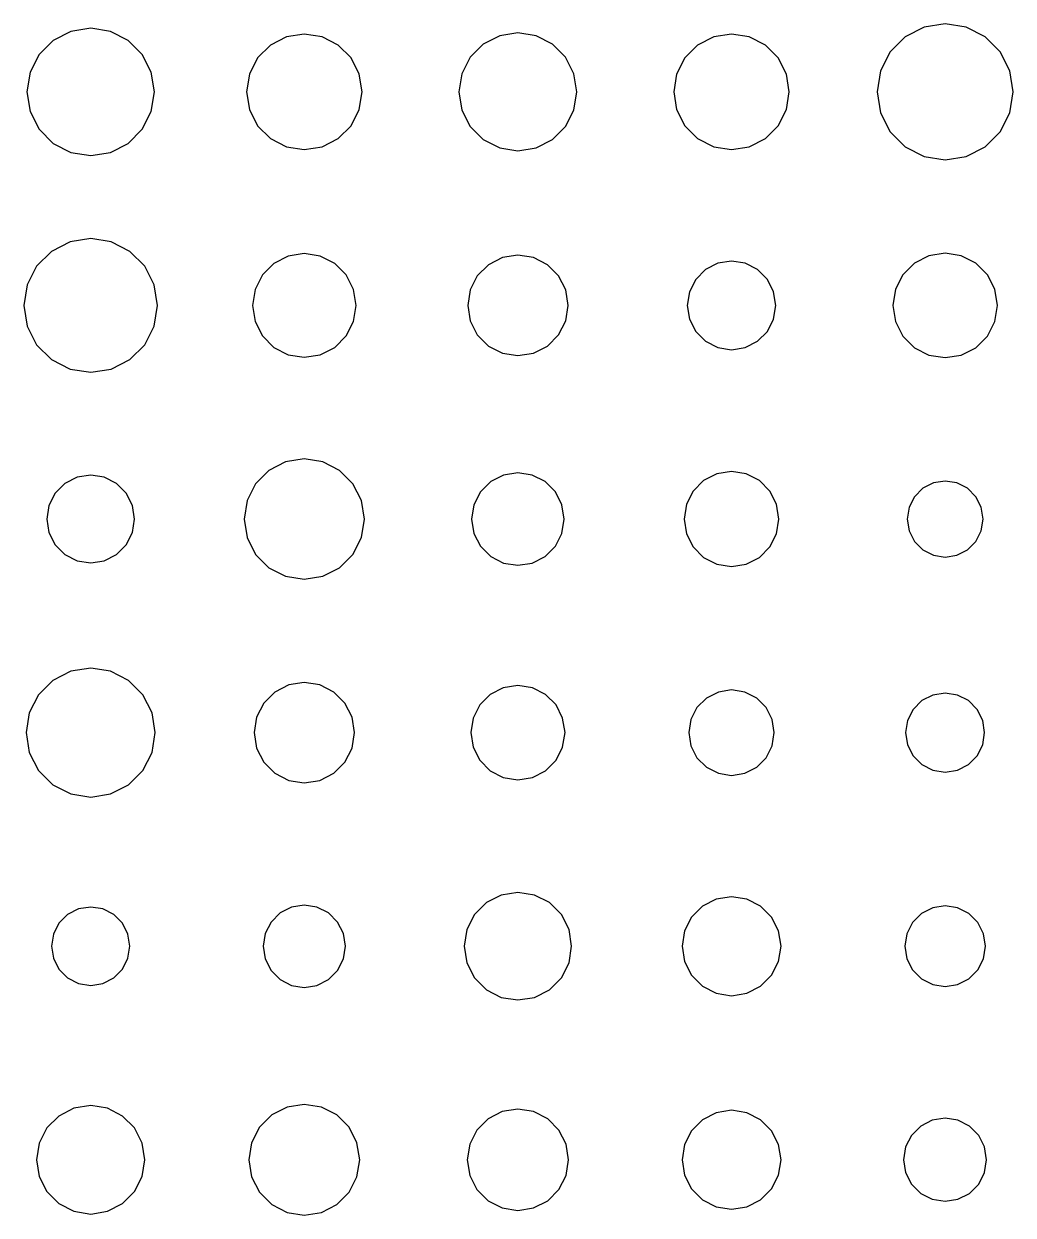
# Model space of a CAD drawing. Header units: metres. Extents: x -318 to 327, y -235 to 244.
# Drawn here: x 169.4 to 252.7, y 142.3 to 242.7 of the extents above; entities that cross this region are included whole.
import ezdxf

# ---------------------------------------------------------------- set-up
doc = ezdxf.new("R2010")
doc.units = ezdxf.units.M

msp = doc.modelspace()

# ---------------------------------------------------------------- linework, layer by layer
for p, q in [((173.34, 242.1, -415.69), (171.85, 241.34, -415.69)), ((175, 242.37, -415.69), (173.34, 242.1, -415.69)), ((176.66, 242.1, -415.69), (175, 242.37, -415.69)), ((178.15, 241.34, -415.69), (176.66, 242.1, -415.69)), ((211, 241.97, -415.69), (209.47, 241.72, -415.69)), ((212.53, 241.72, -415.69), (211, 241.97, -415.69)), ((245.23, 242.45, -415.69), (243.63, 241.64, -415.69)), ((247, 242.73, -415.69), (245.23, 242.45, -415.69)), ((248.77, 242.45, -415.69), (247, 242.73, -415.69)), ((250.37, 241.64, -415.69), (248.77, 242.45, -415.69)), ((171.85, 241.34, -415.69), (170.66, 240.15, -415.69)), ((179.34, 240.15, -415.69), (178.15, 241.34, -415.69)), ((191.5, 241.63, -415.69), (190.14, 240.94, -415.69)), ((193, 241.87, -415.69), (191.5, 241.63, -415.69)), ((194.5, 241.63, -415.69), (193, 241.87, -415.69)), ((195.86, 240.94, -415.69), (194.5, 241.63, -415.69)), ((208.08, 241.02, -415.69), (206.98, 239.92, -415.69)), ((209.47, 241.72, -415.69), (208.08, 241.02, -415.69)), ((213.92, 241.02, -415.69), (212.53, 241.72, -415.69)), ((215.02, 239.92, -415.69), (213.92, 241.02, -415.69)), ((227.5, 241.63, -415.69), (226.14, 240.94, -415.69)), ((229, 241.87, -415.69), (227.5, 241.63, -415.69)), ((230.5, 241.63, -415.69), (229, 241.87, -415.69)), ((231.86, 240.94, -415.69), (230.5, 241.63, -415.69)), ((243.63, 241.64, -415.69), (242.36, 240.37, -415.69)), ((251.64, 240.37, -415.69), (250.37, 241.64, -415.69)), ((170.66, 240.15, -415.69), (169.9, 238.66, -415.69)), ((180.1, 238.66, -415.69), (179.34, 240.15, -415.69)), ((190.14, 240.94, -415.69), (189.06, 239.86, -415.69)), ((196.94, 239.86, -415.69), (195.86, 240.94, -415.69)), ((226.14, 240.94, -415.69), (225.06, 239.86, -415.69)), ((232.94, 239.86, -415.69), (231.86, 240.94, -415.69)), ((242.36, 240.37, -415.69), (241.55, 238.77, -415.69)), ((252.45, 238.77, -415.69), (251.64, 240.37, -415.69)), ((189.06, 239.86, -415.69), (188.37, 238.5, -415.69)), ((197.63, 238.5, -415.69), (196.94, 239.86, -415.69)), ((206.98, 239.92, -415.69), (206.28, 238.53, -415.69)), ((215.72, 238.53, -415.69), (215.02, 239.92, -415.69)), ((225.06, 239.86, -415.69), (224.37, 238.5, -415.69)), ((233.63, 238.5, -415.69), (232.94, 239.86, -415.69)), ((169.9, 238.66, -415.69), (169.63, 237, -415.69)), ((180.37, 237, -415.69), (180.1, 238.66, -415.69)), ((188.37, 238.5, -415.69), (188.13, 237, -415.69)), ((197.87, 237, -415.69), (197.63, 238.5, -415.69)), ((206.28, 238.53, -415.69), (206.03, 237, -415.69)), ((215.97, 237, -415.69), (215.72, 238.53, -415.69)), ((224.37, 238.5, -415.69), (224.13, 237, -415.69)), ((233.87, 237, -415.69), (233.63, 238.5, -415.69)), ((241.55, 238.77, -415.69), (241.27, 237, -415.69)), ((252.73, 237, -415.69), (252.45, 238.77, -415.69)), ((169.63, 237, -415.69), (169.9, 235.34, -415.69)), ((180.1, 235.34, -415.69), (180.37, 237, -415.69)), ((188.13, 237, -415.69), (188.37, 235.5, -415.69)), ((197.63, 235.5, -415.69), (197.87, 237, -415.69)), ((206.03, 237, -415.69), (206.28, 235.47, -415.69)), ((215.72, 235.47, -415.69), (215.97, 237, -415.69)), ((224.13, 237, -415.69), (224.37, 235.5, -415.69)), ((233.63, 235.5, -415.69), (233.87, 237, -415.69)), ((241.27, 237, -415.69), (241.55, 235.23, -415.69)), ((252.45, 235.23, -415.69), (252.73, 237, -415.69)), ((169.9, 235.34, -415.69), (170.66, 233.85, -415.69)), ((179.34, 233.85, -415.69), (180.1, 235.34, -415.69)), ((188.37, 235.5, -415.69), (189.06, 234.14, -415.69)), ((196.94, 234.14, -415.69), (197.63, 235.5, -415.69)), ((206.28, 235.47, -415.69), (206.98, 234.08, -415.69)), ((215.02, 234.08, -415.69), (215.72, 235.47, -415.69)), ((224.37, 235.5, -415.69), (225.06, 234.14, -415.69)), ((232.94, 234.14, -415.69), (233.63, 235.5, -415.69)), ((241.55, 235.23, -415.69), (242.36, 233.63, -415.69)), ((251.64, 233.63, -415.69), (252.45, 235.23, -415.69)), ((189.06, 234.14, -415.69), (190.14, 233.06, -415.69)), ((195.86, 233.06, -415.69), (196.94, 234.14, -415.69)), ((206.98, 234.08, -415.69), (208.08, 232.98, -415.69)), ((213.92, 232.98, -415.69), (215.02, 234.08, -415.69)), ((225.06, 234.14, -415.69), (226.14, 233.06, -415.69)), ((231.86, 233.06, -415.69), (232.94, 234.14, -415.69)), ((170.66, 233.85, -415.69), (171.85, 232.66, -415.69)), ((178.15, 232.66, -415.69), (179.34, 233.85, -415.69)), ((190.14, 233.06, -415.69), (191.5, 232.37, -415.69)), ((194.5, 232.37, -415.69), (195.86, 233.06, -415.69)), ((208.08, 232.98, -415.69), (209.47, 232.28, -415.69)), ((212.53, 232.28, -415.69), (213.92, 232.98, -415.69)), ((226.14, 233.06, -415.69), (227.5, 232.37, -415.69)), ((230.5, 232.37, -415.69), (231.86, 233.06, -415.69)), ((242.36, 233.63, -415.69), (243.63, 232.36, -415.69)), ((250.37, 232.36, -415.69), (251.64, 233.63, -415.69)), ((171.85, 232.66, -415.69), (173.34, 231.9, -415.69)), ((176.66, 231.9, -415.69), (178.15, 232.66, -415.69)), ((191.5, 232.37, -415.69), (193, 232.13, -415.69)), ((193, 232.13, -415.69), (194.5, 232.37, -415.69)), ((209.47, 232.28, -415.69), (211, 232.03, -415.69)), ((211, 232.03, -415.69), (212.53, 232.28, -415.69)), ((227.5, 232.37, -415.69), (229, 232.13, -415.69)), ((229, 232.13, -415.69), (230.5, 232.37, -415.69)), ((243.63, 232.36, -415.69), (245.23, 231.55, -415.69)), ((248.77, 231.55, -415.69), (250.37, 232.36, -415.69)), ((173.34, 231.9, -415.69), (175, 231.63, -415.69)), ((175, 231.63, -415.69), (176.66, 231.9, -415.69)), ((245.23, 231.55, -415.69), (247, 231.27, -415.69)), ((247, 231.27, -415.69), (248.77, 231.55, -415.69)), ((173.26, 224.36, -415.69), (171.69, 223.56, -415.69)), ((175, 224.63, -415.69), (173.26, 224.36, -415.69)), ((176.74, 224.36, -415.69), (175, 224.63, -415.69)), ((178.31, 223.56, -415.69), (176.74, 224.36, -415.69)), ((171.69, 223.56, -415.69), (170.44, 222.31, -415.69)), ((179.56, 222.31, -415.69), (178.31, 223.56, -415.69)), ((191.65, 223.15, -415.69), (190.43, 222.53, -415.69)), ((193, 223.37, -415.69), (191.65, 223.15, -415.69)), ((194.35, 223.15, -415.69), (193, 223.37, -415.69)), ((195.57, 222.53, -415.69), (194.35, 223.15, -415.69)), ((209.69, 223.03, -415.69), (208.51, 222.42, -415.69)), ((211, 223.23, -415.69), (209.69, 223.03, -415.69)), ((212.31, 223.03, -415.69), (211, 223.23, -415.69)), ((213.49, 222.42, -415.69), (212.31, 223.03, -415.69)), ((245.64, 223.18, -415.69), (244.41, 222.56, -415.69)), ((247, 223.4, -415.69), (245.64, 223.18, -415.69)), ((248.36, 223.18, -415.69), (247, 223.4, -415.69)), ((249.59, 222.56, -415.69), (248.36, 223.18, -415.69)), ((170.44, 222.31, -415.69), (169.64, 220.74, -415.69)), ((180.36, 220.74, -415.69), (179.56, 222.31, -415.69)), ((190.43, 222.53, -415.69), (189.47, 221.57, -415.69)), ((196.53, 221.57, -415.69), (195.57, 222.53, -415.69)), ((208.51, 222.42, -415.69), (207.58, 221.49, -415.69)), ((214.42, 221.49, -415.69), (213.49, 222.42, -415.69)), ((226.81, 222.02, -415.69), (225.98, 221.19, -415.69)), ((227.85, 222.55, -415.69), (226.81, 222.02, -415.69)), ((229, 222.73, -415.69), (227.85, 222.55, -415.69)), ((230.15, 222.55, -415.69), (229, 222.73, -415.69)), ((231.19, 222.02, -415.69), (230.15, 222.55, -415.69)), ((232.02, 221.19, -415.69), (231.19, 222.02, -415.69)), ((244.41, 222.56, -415.69), (243.44, 221.59, -415.69)), ((250.56, 221.59, -415.69), (249.59, 222.56, -415.69)), ((189.47, 221.57, -415.69), (188.85, 220.35, -415.69)), ((197.15, 220.35, -415.69), (196.53, 221.57, -415.69)), ((207.58, 221.49, -415.69), (206.97, 220.31, -415.69)), ((215.03, 220.31, -415.69), (214.42, 221.49, -415.69)), ((225.98, 221.19, -415.69), (225.45, 220.15, -415.69)), ((232.55, 220.15, -415.69), (232.02, 221.19, -415.69)), ((243.44, 221.59, -415.69), (242.82, 220.36, -415.69)), ((251.18, 220.36, -415.69), (250.56, 221.59, -415.69)), ((169.64, 220.74, -415.69), (169.37, 219, -415.69)), ((180.63, 219, -415.69), (180.36, 220.74, -415.69)), ((188.85, 220.35, -415.69), (188.63, 219, -415.69)), ((197.37, 219, -415.69), (197.15, 220.35, -415.69)), ((206.97, 220.31, -415.69), (206.77, 219, -415.69)), ((215.23, 219, -415.69), (215.03, 220.31, -415.69)), ((225.45, 220.15, -415.69), (225.27, 219, -415.69)), ((232.73, 219, -415.69), (232.55, 220.15, -415.69)), ((242.82, 220.36, -415.69), (242.6, 219, -415.69)), ((251.4, 219, -415.69), (251.18, 220.36, -415.69)), ((169.37, 219, -415.69), (169.64, 217.26, -415.69)), ((180.36, 217.26, -415.69), (180.63, 219, -415.69)), ((188.63, 219, -415.69), (188.85, 217.65, -415.69)), ((197.15, 217.65, -415.69), (197.37, 219, -415.69)), ((206.77, 219, -415.69), (206.97, 217.69, -415.69)), ((215.03, 217.69, -415.69), (215.23, 219, -415.69)), ((225.27, 219, -415.69), (225.45, 217.85, -415.69)), ((232.55, 217.85, -415.69), (232.73, 219, -415.69)), ((242.6, 219, -415.69), (242.82, 217.64, -415.69)), ((251.18, 217.64, -415.69), (251.4, 219, -415.69)), ((169.64, 217.26, -415.69), (170.44, 215.69, -415.69)), ((179.56, 215.69, -415.69), (180.36, 217.26, -415.69)), ((188.85, 217.65, -415.69), (189.47, 216.43, -415.69)), ((196.53, 216.43, -415.69), (197.15, 217.65, -415.69)), ((206.97, 217.69, -415.69), (207.58, 216.51, -415.69)), ((214.42, 216.51, -415.69), (215.03, 217.69, -415.69)), ((225.45, 217.85, -415.69), (225.98, 216.81, -415.69)), ((232.02, 216.81, -415.69), (232.55, 217.85, -415.69)), ((242.82, 217.64, -415.69), (243.44, 216.41, -415.69)), ((250.56, 216.41, -415.69), (251.18, 217.64, -415.69)), ((189.47, 216.43, -415.69), (190.43, 215.47, -415.69)), ((195.57, 215.47, -415.69), (196.53, 216.43, -415.69)), ((207.58, 216.51, -415.69), (208.51, 215.58, -415.69)), ((213.49, 215.58, -415.69), (214.42, 216.51, -415.69)), ((225.98, 216.81, -415.69), (226.81, 215.98, -415.69)), ((226.81, 215.98, -415.69), (227.85, 215.45, -415.69)), ((230.15, 215.45, -415.69), (231.19, 215.98, -415.69)), ((231.19, 215.98, -415.69), (232.02, 216.81, -415.69)), ((243.44, 216.41, -415.69), (244.41, 215.44, -415.69)), ((249.59, 215.44, -415.69), (250.56, 216.41, -415.69)), ((170.44, 215.69, -415.69), (171.69, 214.44, -415.69)), ((178.31, 214.44, -415.69), (179.56, 215.69, -415.69)), ((190.43, 215.47, -415.69), (191.65, 214.85, -415.69)), ((194.35, 214.85, -415.69), (195.57, 215.47, -415.69)), ((208.51, 215.58, -415.69), (209.69, 214.97, -415.69)), ((209.69, 214.97, -415.69), (211, 214.77, -415.69)), ((211, 214.77, -415.69), (212.31, 214.97, -415.69)), ((212.31, 214.97, -415.69), (213.49, 215.58, -415.69)), ((227.85, 215.45, -415.69), (229, 215.27, -415.69)), ((229, 215.27, -415.69), (230.15, 215.45, -415.69)), ((244.41, 215.44, -415.69), (245.64, 214.82, -415.69)), ((248.36, 214.82, -415.69), (249.59, 215.44, -415.69)), ((171.69, 214.44, -415.69), (173.26, 213.64, -415.69)), ((176.74, 213.64, -415.69), (178.31, 214.44, -415.69)), ((191.65, 214.85, -415.69), (193, 214.63, -415.69)), ((193, 214.63, -415.69), (194.35, 214.85, -415.69)), ((245.64, 214.82, -415.69), (247, 214.6, -415.69)), ((247, 214.6, -415.69), (248.36, 214.82, -415.69)), ((173.26, 213.64, -415.69), (175, 213.37, -415.69)), ((175, 213.37, -415.69), (176.74, 213.64, -415.69)), ((193, 206.07, -415.69), (191.43, 205.82, -415.69)), ((194.57, 205.82, -415.69), (193, 206.07, -415.69)), ((190.02, 205.1, -415.69), (188.9, 203.98, -415.69)), ((191.43, 205.82, -415.69), (190.02, 205.1, -415.69)), ((195.98, 205.1, -415.69), (194.57, 205.82, -415.69)), ((197.1, 203.98, -415.69), (195.98, 205.1, -415.69)), ((211, 204.9, -415.69), (209.79, 204.71, -415.69)), ((212.21, 204.71, -415.69), (211, 204.9, -415.69)), ((229, 205, -415.69), (227.76, 204.8, -415.69)), ((230.24, 204.8, -415.69), (229, 205, -415.69)), ((172.83, 203.99, -415.69), (172.01, 203.17, -415.69)), ((173.86, 204.52, -415.69), (172.83, 203.99, -415.69)), ((175, 204.7, -415.69), (173.86, 204.52, -415.69)), ((176.14, 204.52, -415.69), (175, 204.7, -415.69)), ((177.17, 203.99, -415.69), (176.14, 204.52, -415.69)), ((177.99, 203.17, -415.69), (177.17, 203.99, -415.69)), ((188.9, 203.98, -415.69), (188.18, 202.57, -415.69)), ((197.82, 202.57, -415.69), (197.1, 203.98, -415.69)), ((208.71, 204.16, -415.69), (207.84, 203.29, -415.69)), ((209.79, 204.71, -415.69), (208.71, 204.16, -415.69)), ((213.29, 204.16, -415.69), (212.21, 204.71, -415.69)), ((214.16, 203.29, -415.69), (213.29, 204.16, -415.69)), ((226.65, 204.24, -415.69), (225.76, 203.35, -415.69)), ((227.76, 204.8, -415.69), (226.65, 204.24, -415.69)), ((231.35, 204.24, -415.69), (230.24, 204.8, -415.69)), ((232.24, 203.35, -415.69), (231.35, 204.24, -415.69)), ((246.01, 204.04, -415.69), (245.12, 203.59, -415.69)), ((247, 204.2, -415.69), (246.01, 204.04, -415.69)), ((247.99, 204.04, -415.69), (247, 204.2, -415.69)), ((248.88, 203.59, -415.69), (247.99, 204.04, -415.69)), ((172.01, 203.17, -415.69), (171.48, 202.14, -415.69)), ((178.52, 202.14, -415.69), (177.99, 203.17, -415.69)), ((207.84, 203.29, -415.69), (207.29, 202.21, -415.69)), ((214.71, 202.21, -415.69), (214.16, 203.29, -415.69)), ((225.76, 203.35, -415.69), (225.2, 202.24, -415.69)), ((232.8, 202.24, -415.69), (232.24, 203.35, -415.69)), ((244.41, 202.88, -415.69), (243.96, 201.99, -415.69)), ((245.12, 203.59, -415.69), (244.41, 202.88, -415.69)), ((249.59, 202.88, -415.69), (248.88, 203.59, -415.69)), ((250.04, 201.99, -415.69), (249.59, 202.88, -415.69)), ((171.48, 202.14, -415.69), (171.3, 201, -415.69)), ((178.7, 201, -415.69), (178.52, 202.14, -415.69)), ((188.18, 202.57, -415.69), (187.93, 201, -415.69)), ((198.07, 201, -415.69), (197.82, 202.57, -415.69)), ((207.29, 202.21, -415.69), (207.1, 201, -415.69)), ((214.9, 201, -415.69), (214.71, 202.21, -415.69)), ((225.2, 202.24, -415.69), (225, 201, -415.69)), ((233, 201, -415.69), (232.8, 202.24, -415.69)), ((243.96, 201.99, -415.69), (243.8, 201, -415.69)), ((250.2, 201, -415.69), (250.04, 201.99, -415.69)), ((171.3, 201, -415.69), (171.48, 199.86, -415.69)), ((178.52, 199.86, -415.69), (178.7, 201, -415.69)), ((187.93, 201, -415.69), (188.18, 199.43, -415.69)), ((197.82, 199.43, -415.69), (198.07, 201, -415.69)), ((207.1, 201, -415.69), (207.29, 199.79, -415.69)), ((214.71, 199.79, -415.69), (214.9, 201, -415.69)), ((225, 201, -415.69), (225.2, 199.76, -415.69)), ((232.8, 199.76, -415.69), (233, 201, -415.69)), ((243.8, 201, -415.69), (243.96, 200.01, -415.69)), ((250.04, 200.01, -415.69), (250.2, 201, -415.69)), ((171.48, 199.86, -415.69), (172.01, 198.83, -415.69)), ((177.99, 198.83, -415.69), (178.52, 199.86, -415.69)), ((243.96, 200.01, -415.69), (244.41, 199.12, -415.69)), ((249.59, 199.12, -415.69), (250.04, 200.01, -415.69)), ((172.01, 198.83, -415.69), (172.83, 198.01, -415.69)), ((177.17, 198.01, -415.69), (177.99, 198.83, -415.69)), ((188.18, 199.43, -415.69), (188.9, 198.02, -415.69)), ((197.1, 198.02, -415.69), (197.82, 199.43, -415.69)), ((207.29, 199.79, -415.69), (207.84, 198.71, -415.69)), ((214.16, 198.71, -415.69), (214.71, 199.79, -415.69)), ((225.2, 199.76, -415.69), (225.76, 198.65, -415.69)), ((232.24, 198.65, -415.69), (232.8, 199.76, -415.69)), ((244.41, 199.12, -415.69), (245.12, 198.41, -415.69)), ((248.88, 198.41, -415.69), (249.59, 199.12, -415.69)), ((172.83, 198.01, -415.69), (173.86, 197.48, -415.69)), ((176.14, 197.48, -415.69), (177.17, 198.01, -415.69)), ((188.9, 198.02, -415.69), (190.02, 196.9, -415.69)), ((195.98, 196.9, -415.69), (197.1, 198.02, -415.69)), ((207.84, 198.71, -415.69), (208.71, 197.84, -415.69)), ((208.71, 197.84, -415.69), (209.79, 197.29, -415.69)), ((212.21, 197.29, -415.69), (213.29, 197.84, -415.69)), ((213.29, 197.84, -415.69), (214.16, 198.71, -415.69)), ((225.76, 198.65, -415.69), (226.65, 197.76, -415.69)), ((231.35, 197.76, -415.69), (232.24, 198.65, -415.69)), ((245.12, 198.41, -415.69), (246.01, 197.96, -415.69)), ((246.01, 197.96, -415.69), (247, 197.8, -415.69)), ((247, 197.8, -415.69), (247.99, 197.96, -415.69)), ((247.99, 197.96, -415.69), (248.88, 198.41, -415.69)), ((173.86, 197.48, -415.69), (175, 197.3, -415.69)), ((175, 197.3, -415.69), (176.14, 197.48, -415.69)), ((190.02, 196.9, -415.69), (191.43, 196.18, -415.69)), ((194.57, 196.18, -415.69), (195.98, 196.9, -415.69)), ((209.79, 197.29, -415.69), (211, 197.1, -415.69)), ((211, 197.1, -415.69), (212.21, 197.29, -415.69)), ((226.65, 197.76, -415.69), (227.76, 197.2, -415.69)), ((227.76, 197.2, -415.69), (229, 197, -415.69)), ((229, 197, -415.69), (230.24, 197.2, -415.69)), ((230.24, 197.2, -415.69), (231.35, 197.76, -415.69)), ((191.43, 196.18, -415.69), (193, 195.93, -415.69)), ((193, 195.93, -415.69), (194.57, 196.18, -415.69)), ((173.32, 188.17, -415.69), (171.81, 187.4, -415.69)), ((175, 188.43, -415.69), (173.32, 188.17, -415.69)), ((176.68, 188.17, -415.69), (175, 188.43, -415.69)), ((178.19, 187.4, -415.69), (176.68, 188.17, -415.69)), ((171.81, 187.4, -415.69), (170.6, 186.19, -415.69)), ((179.4, 186.19, -415.69), (178.19, 187.4, -415.69)), ((191.69, 187.03, -415.69), (190.51, 186.42, -415.69)), ((193, 187.23, -415.69), (191.69, 187.03, -415.69)), ((194.31, 187.03, -415.69), (193, 187.23, -415.69)), ((195.49, 186.42, -415.69), (194.31, 187.03, -415.69)), ((209.77, 186.77, -415.69), (208.67, 186.21, -415.69)), ((211, 186.97, -415.69), (209.77, 186.77, -415.69)), ((212.23, 186.77, -415.69), (211, 186.97, -415.69)), ((213.33, 186.21, -415.69), (212.23, 186.77, -415.69)), ((170.6, 186.19, -415.69), (169.83, 184.68, -415.69)), ((180.17, 184.68, -415.69), (179.4, 186.19, -415.69)), ((190.51, 186.42, -415.69), (189.58, 185.49, -415.69)), ((196.42, 185.49, -415.69), (195.49, 186.42, -415.69)), ((208.67, 186.21, -415.69), (207.79, 185.33, -415.69)), ((214.21, 185.33, -415.69), (213.33, 186.21, -415.69)), ((226.88, 185.91, -415.69), (226.09, 185.12, -415.69)), ((227.89, 186.42, -415.69), (226.88, 185.91, -415.69)), ((229, 186.6, -415.69), (227.89, 186.42, -415.69)), ((230.11, 186.42, -415.69), (229, 186.6, -415.69)), ((231.12, 185.91, -415.69), (230.11, 186.42, -415.69)), ((231.91, 185.12, -415.69), (231.12, 185.91, -415.69)), ((245.97, 186.17, -415.69), (245.04, 185.7, -415.69)), ((247, 186.33, -415.69), (245.97, 186.17, -415.69)), ((248.03, 186.17, -415.69), (247, 186.33, -415.69)), ((248.96, 185.7, -415.69), (248.03, 186.17, -415.69)), ((189.58, 185.49, -415.69), (188.97, 184.31, -415.69)), ((197.03, 184.31, -415.69), (196.42, 185.49, -415.69)), ((207.79, 185.33, -415.69), (207.23, 184.23, -415.69)), ((214.77, 184.23, -415.69), (214.21, 185.33, -415.69)), ((226.09, 185.12, -415.69), (225.58, 184.11, -415.69)), ((232.42, 184.11, -415.69), (231.91, 185.12, -415.69)), ((244.3, 184.96, -415.69), (243.83, 184.03, -415.69)), ((245.04, 185.7, -415.69), (244.3, 184.96, -415.69)), ((249.7, 184.96, -415.69), (248.96, 185.7, -415.69)), ((250.17, 184.03, -415.69), (249.7, 184.96, -415.69)), ((169.83, 184.68, -415.69), (169.57, 183, -415.69)), ((180.43, 183, -415.69), (180.17, 184.68, -415.69)), ((188.97, 184.31, -415.69), (188.77, 183, -415.69)), ((197.23, 183, -415.69), (197.03, 184.31, -415.69)), ((207.23, 184.23, -415.69), (207.03, 183, -415.69)), ((214.97, 183, -415.69), (214.77, 184.23, -415.69)), ((225.58, 184.11, -415.69), (225.4, 183, -415.69)), ((232.6, 183, -415.69), (232.42, 184.11, -415.69)), ((243.83, 184.03, -415.69), (243.67, 183, -415.69)), ((250.33, 183, -415.69), (250.17, 184.03, -415.69)), ((169.57, 183, -415.69), (169.83, 181.32, -415.69)), ((180.17, 181.32, -415.69), (180.43, 183, -415.69)), ((188.77, 183, -415.69), (188.97, 181.69, -415.69)), ((197.03, 181.69, -415.69), (197.23, 183, -415.69)), ((207.03, 183, -415.69), (207.23, 181.77, -415.69)), ((214.77, 181.77, -415.69), (214.97, 183, -415.69)), ((225.4, 183, -415.69), (225.58, 181.89, -415.69)), ((232.42, 181.89, -415.69), (232.6, 183, -415.69)), ((243.67, 183, -415.69), (243.83, 181.97, -415.69)), ((250.17, 181.97, -415.69), (250.33, 183, -415.69)), ((207.23, 181.77, -415.69), (207.79, 180.67, -415.69)), ((214.21, 180.67, -415.69), (214.77, 181.77, -415.69)), ((225.58, 181.89, -415.69), (226.09, 180.88, -415.69)), ((231.91, 180.88, -415.69), (232.42, 181.89, -415.69)), ((243.83, 181.97, -415.69), (244.3, 181.04, -415.69)), ((249.7, 181.04, -415.69), (250.17, 181.97, -415.69)), ((169.83, 181.32, -415.69), (170.6, 179.81, -415.69)), ((179.4, 179.81, -415.69), (180.17, 181.32, -415.69)), ((188.97, 181.69, -415.69), (189.58, 180.51, -415.69)), ((196.42, 180.51, -415.69), (197.03, 181.69, -415.69)), ((226.09, 180.88, -415.69), (226.88, 180.09, -415.69)), ((231.12, 180.09, -415.69), (231.91, 180.88, -415.69)), ((244.3, 181.04, -415.69), (245.04, 180.3, -415.69)), ((248.96, 180.3, -415.69), (249.7, 181.04, -415.69)), ((170.6, 179.81, -415.69), (171.81, 178.6, -415.69)), ((178.19, 178.6, -415.69), (179.4, 179.81, -415.69)), ((189.58, 180.51, -415.69), (190.51, 179.58, -415.69)), ((195.49, 179.58, -415.69), (196.42, 180.51, -415.69)), ((207.79, 180.67, -415.69), (208.67, 179.79, -415.69)), ((208.67, 179.79, -415.69), (209.77, 179.23, -415.69)), ((212.23, 179.23, -415.69), (213.33, 179.79, -415.69)), ((213.33, 179.79, -415.69), (214.21, 180.67, -415.69)), ((226.88, 180.09, -415.69), (227.89, 179.58, -415.69)), ((230.11, 179.58, -415.69), (231.12, 180.09, -415.69)), ((245.04, 180.3, -415.69), (245.97, 179.83, -415.69)), ((245.97, 179.83, -415.69), (247, 179.67, -415.69)), ((247, 179.67, -415.69), (248.03, 179.83, -415.69)), ((248.03, 179.83, -415.69), (248.96, 180.3, -415.69)), ((190.51, 179.58, -415.69), (191.69, 178.97, -415.69)), ((191.69, 178.97, -415.69), (193, 178.77, -415.69)), ((193, 178.77, -415.69), (194.31, 178.97, -415.69)), ((194.31, 178.97, -415.69), (195.49, 179.58, -415.69)), ((209.77, 179.23, -415.69), (211, 179.03, -415.69)), ((211, 179.03, -415.69), (212.23, 179.23, -415.69)), ((227.89, 179.58, -415.69), (229, 179.4, -415.69)), ((229, 179.4, -415.69), (230.11, 179.58, -415.69)), ((171.81, 178.6, -415.69), (173.32, 177.83, -415.69)), ((173.32, 177.83, -415.69), (175, 177.57, -415.69)), ((175, 177.57, -415.69), (176.68, 177.83, -415.69)), ((176.68, 177.83, -415.69), (178.19, 178.6, -415.69)), ((209.6, 169.31, -415.69), (208.34, 168.67, -415.69)), ((211, 169.53, -415.69), (209.6, 169.31, -415.69)), ((212.4, 169.31, -415.69), (211, 169.53, -415.69)), ((213.66, 168.67, -415.69), (212.4, 169.31, -415.69)), ((227.71, 168.96, -415.69), (226.55, 168.37, -415.69)), ((229, 169.17, -415.69), (227.71, 168.96, -415.69)), ((230.29, 168.96, -415.69), (229, 169.17, -415.69)), ((231.45, 168.37, -415.69), (230.29, 168.96, -415.69)), ((173.06, 167.67, -415.69), (172.33, 166.94, -415.69)), ((173.98, 168.14, -415.69), (173.06, 167.67, -415.69)), ((175, 168.3, -415.69), (173.98, 168.14, -415.69)), ((176.02, 168.14, -415.69), (175, 168.3, -415.69)), ((176.94, 167.67, -415.69), (176.02, 168.14, -415.69)), ((177.67, 166.94, -415.69), (176.94, 167.67, -415.69)), ((190.96, 167.8, -415.69), (190.2, 167.04, -415.69)), ((191.93, 168.3, -415.69), (190.96, 167.8, -415.69)), ((193, 168.47, -415.69), (191.93, 168.3, -415.69)), ((194.07, 168.3, -415.69), (193, 168.47, -415.69)), ((195.04, 167.8, -415.69), (194.07, 168.3, -415.69)), ((195.8, 167.04, -415.69), (195.04, 167.8, -415.69)), ((208.34, 168.67, -415.69), (207.33, 167.66, -415.69)), ((214.67, 167.66, -415.69), (213.66, 168.67, -415.69)), ((226.55, 168.37, -415.69), (225.63, 167.45, -415.69)), ((232.37, 167.45, -415.69), (231.45, 168.37, -415.69)), ((245, 167.75, -415.69), (244.25, 167, -415.69)), ((245.95, 168.23, -415.69), (245, 167.75, -415.69)), ((247, 168.4, -415.69), (245.95, 168.23, -415.69)), ((248.05, 168.23, -415.69), (247, 168.4, -415.69)), ((249, 167.75, -415.69), (248.05, 168.23, -415.69)), ((249.75, 167, -415.69), (249, 167.75, -415.69)), ((172.33, 166.94, -415.69), (171.86, 166.02, -415.69)), ((178.14, 166.02, -415.69), (177.67, 166.94, -415.69)), ((190.2, 167.04, -415.69), (189.7, 166.07, -415.69)), ((196.3, 166.07, -415.69), (195.8, 167.04, -415.69)), ((207.33, 167.66, -415.69), (206.69, 166.4, -415.69)), ((215.31, 166.4, -415.69), (214.67, 167.66, -415.69)), ((225.63, 167.45, -415.69), (225.04, 166.29, -415.69)), ((232.96, 166.29, -415.69), (232.37, 167.45, -415.69)), ((244.25, 167, -415.69), (243.77, 166.05, -415.69)), ((250.23, 166.05, -415.69), (249.75, 167, -415.69)), ((171.86, 166.02, -415.69), (171.7, 165, -415.69)), ((178.3, 165, -415.69), (178.14, 166.02, -415.69)), ((189.7, 166.07, -415.69), (189.53, 165, -415.69)), ((196.47, 165, -415.69), (196.3, 166.07, -415.69)), ((206.69, 166.4, -415.69), (206.47, 165, -415.69)), ((215.53, 165, -415.69), (215.31, 166.4, -415.69)), ((225.04, 166.29, -415.69), (224.83, 165, -415.69)), ((233.17, 165, -415.69), (232.96, 166.29, -415.69)), ((243.77, 166.05, -415.69), (243.6, 165, -415.69)), ((250.4, 165, -415.69), (250.23, 166.05, -415.69)), ((171.7, 165, -415.69), (171.86, 163.98, -415.69)), ((178.14, 163.98, -415.69), (178.3, 165, -415.69)), ((189.53, 165, -415.69), (189.7, 163.93, -415.69)), ((196.3, 163.93, -415.69), (196.47, 165, -415.69)), ((206.47, 165, -415.69), (206.69, 163.6, -415.69)), ((215.31, 163.6, -415.69), (215.53, 165, -415.69)), ((224.83, 165, -415.69), (225.04, 163.71, -415.69)), ((232.96, 163.71, -415.69), (233.17, 165, -415.69)), ((243.6, 165, -415.69), (243.77, 163.95, -415.69)), ((250.23, 163.95, -415.69), (250.4, 165, -415.69)), ((171.86, 163.98, -415.69), (172.33, 163.06, -415.69)), ((177.67, 163.06, -415.69), (178.14, 163.98, -415.69)), ((189.7, 163.93, -415.69), (190.2, 162.96, -415.69)), ((195.8, 162.96, -415.69), (196.3, 163.93, -415.69)), ((225.04, 163.71, -415.69), (225.63, 162.55, -415.69)), ((232.37, 162.55, -415.69), (232.96, 163.71, -415.69)), ((243.77, 163.95, -415.69), (244.25, 163, -415.69)), ((249.75, 163, -415.69), (250.23, 163.95, -415.69)), ((172.33, 163.06, -415.69), (173.06, 162.33, -415.69)), ((176.94, 162.33, -415.69), (177.67, 163.06, -415.69)), ((190.2, 162.96, -415.69), (190.96, 162.2, -415.69)), ((195.04, 162.2, -415.69), (195.8, 162.96, -415.69)), ((206.69, 163.6, -415.69), (207.33, 162.34, -415.69)), ((214.67, 162.34, -415.69), (215.31, 163.6, -415.69)), ((244.25, 163, -415.69), (245, 162.25, -415.69)), ((249, 162.25, -415.69), (249.75, 163, -415.69)), ((173.06, 162.33, -415.69), (173.98, 161.86, -415.69)), ((173.98, 161.86, -415.69), (175, 161.7, -415.69)), ((175, 161.7, -415.69), (176.02, 161.86, -415.69)), ((176.02, 161.86, -415.69), (176.94, 162.33, -415.69)), ((190.96, 162.2, -415.69), (191.93, 161.7, -415.69)), ((191.93, 161.7, -415.69), (193, 161.53, -415.69)), ((193, 161.53, -415.69), (194.07, 161.7, -415.69)), ((194.07, 161.7, -415.69), (195.04, 162.2, -415.69)), ((207.33, 162.34, -415.69), (208.34, 161.33, -415.69)), ((213.66, 161.33, -415.69), (214.67, 162.34, -415.69)), ((225.63, 162.55, -415.69), (226.55, 161.63, -415.69)), ((231.45, 161.63, -415.69), (232.37, 162.55, -415.69)), ((245, 162.25, -415.69), (245.95, 161.77, -415.69)), ((245.95, 161.77, -415.69), (247, 161.6, -415.69)), ((247, 161.6, -415.69), (248.05, 161.77, -415.69)), ((248.05, 161.77, -415.69), (249, 162.25, -415.69)), ((208.34, 161.33, -415.69), (209.6, 160.69, -415.69)), ((209.6, 160.69, -415.69), (211, 160.47, -415.69)), ((211, 160.47, -415.69), (212.4, 160.69, -415.69)), ((212.4, 160.69, -415.69), (213.66, 161.33, -415.69)), ((226.55, 161.63, -415.69), (227.71, 161.04, -415.69)), ((227.71, 161.04, -415.69), (229, 160.83, -415.69)), ((229, 160.83, -415.69), (230.29, 161.04, -415.69)), ((230.29, 161.04, -415.69), (231.45, 161.63, -415.69)), ((193, 151.67, -415.69), (191.56, 151.44, -415.69)), ((194.44, 151.44, -415.69), (193, 151.67, -415.69)), ((172.32, 150.69, -415.69), (171.31, 149.68, -415.69)), ((173.59, 151.34, -415.69), (172.32, 150.69, -415.69)), ((175, 151.57, -415.69), (173.59, 151.34, -415.69)), ((176.41, 151.34, -415.69), (175, 151.57, -415.69)), ((177.68, 150.69, -415.69), (176.41, 151.34, -415.69)), ((178.69, 149.68, -415.69), (177.68, 150.69, -415.69)), ((190.26, 150.78, -415.69), (189.22, 149.74, -415.69)), ((191.56, 151.44, -415.69), (190.26, 150.78, -415.69)), ((195.74, 150.78, -415.69), (194.44, 151.44, -415.69)), ((196.78, 149.74, -415.69), (195.74, 150.78, -415.69)), ((209.68, 151.06, -415.69), (208.49, 150.45, -415.69)), ((211, 151.27, -415.69), (209.68, 151.06, -415.69)), ((212.32, 151.06, -415.69), (211, 151.27, -415.69)), ((213.51, 150.45, -415.69), (212.32, 151.06, -415.69)), ((227.71, 150.96, -415.69), (226.55, 150.37, -415.69)), ((229, 151.17, -415.69), (227.71, 150.96, -415.69)), ((230.29, 150.96, -415.69), (229, 151.17, -415.69)), ((231.45, 150.37, -415.69), (230.29, 150.96, -415.69)), ((171.31, 149.68, -415.69), (170.66, 148.41, -415.69)), ((179.34, 148.41, -415.69), (178.69, 149.68, -415.69)), ((189.22, 149.74, -415.69), (188.56, 148.44, -415.69)), ((197.44, 148.44, -415.69), (196.78, 149.74, -415.69)), ((208.49, 150.45, -415.69), (207.55, 149.51, -415.69)), ((214.45, 149.51, -415.69), (213.51, 150.45, -415.69)), ((226.55, 150.37, -415.69), (225.63, 149.45, -415.69)), ((232.37, 149.45, -415.69), (231.45, 150.37, -415.69)), ((244.94, 149.83, -415.69), (244.17, 149.06, -415.69)), ((245.92, 150.33, -415.69), (244.94, 149.83, -415.69)), ((247, 150.5, -415.69), (245.92, 150.33, -415.69)), ((248.08, 150.33, -415.69), (247, 150.5, -415.69)), ((249.06, 149.83, -415.69), (248.08, 150.33, -415.69)), ((249.83, 149.06, -415.69), (249.06, 149.83, -415.69)), ((207.55, 149.51, -415.69), (206.94, 148.32, -415.69)), ((215.06, 148.32, -415.69), (214.45, 149.51, -415.69)), ((225.63, 149.45, -415.69), (225.04, 148.29, -415.69)), ((232.96, 148.29, -415.69), (232.37, 149.45, -415.69)), ((244.17, 149.06, -415.69), (243.67, 148.08, -415.69)), ((250.33, 148.08, -415.69), (249.83, 149.06, -415.69)), ((170.66, 148.41, -415.69), (170.43, 147, -415.69)), ((179.57, 147, -415.69), (179.34, 148.41, -415.69)), ((188.56, 148.44, -415.69), (188.33, 147, -415.69)), ((197.67, 147, -415.69), (197.44, 148.44, -415.69)), ((206.94, 148.32, -415.69), (206.73, 147, -415.69)), ((215.27, 147, -415.69), (215.06, 148.32, -415.69)), ((225.04, 148.29, -415.69), (224.83, 147, -415.69)), ((233.17, 147, -415.69), (232.96, 148.29, -415.69)), ((243.67, 148.08, -415.69), (243.5, 147, -415.69)), ((250.5, 147, -415.69), (250.33, 148.08, -415.69)), ((170.43, 147, -415.69), (170.66, 145.59, -415.69)), ((179.34, 145.59, -415.69), (179.57, 147, -415.69)), ((188.33, 147, -415.69), (188.56, 145.56, -415.69)), ((197.44, 145.56, -415.69), (197.67, 147, -415.69)), ((206.73, 147, -415.69), (206.94, 145.68, -415.69)), ((215.06, 145.68, -415.69), (215.27, 147, -415.69)), ((224.83, 147, -415.69), (225.04, 145.71, -415.69)), ((232.96, 145.71, -415.69), (233.17, 147, -415.69)), ((243.5, 147, -415.69), (243.67, 145.92, -415.69)), ((250.33, 145.92, -415.69), (250.5, 147, -415.69)), ((170.66, 145.59, -415.69), (171.31, 144.32, -415.69)), ((178.69, 144.32, -415.69), (179.34, 145.59, -415.69)), ((206.94, 145.68, -415.69), (207.55, 144.49, -415.69)), ((214.45, 144.49, -415.69), (215.06, 145.68, -415.69)), ((225.04, 145.71, -415.69), (225.63, 144.55, -415.69)), ((232.37, 144.55, -415.69), (232.96, 145.71, -415.69)), ((243.67, 145.92, -415.69), (244.17, 144.94, -415.69)), ((249.83, 144.94, -415.69), (250.33, 145.92, -415.69)), ((188.56, 145.56, -415.69), (189.22, 144.26, -415.69)), ((196.78, 144.26, -415.69), (197.44, 145.56, -415.69)), ((244.17, 144.94, -415.69), (244.94, 144.17, -415.69)), ((249.06, 144.17, -415.69), (249.83, 144.94, -415.69)), ((171.31, 144.32, -415.69), (172.32, 143.31, -415.69)), ((177.68, 143.31, -415.69), (178.69, 144.32, -415.69)), ((189.22, 144.26, -415.69), (190.26, 143.22, -415.69)), ((195.74, 143.22, -415.69), (196.78, 144.26, -415.69)), ((207.55, 144.49, -415.69), (208.49, 143.55, -415.69)), ((213.51, 143.55, -415.69), (214.45, 144.49, -415.69)), ((225.63, 144.55, -415.69), (226.55, 143.63, -415.69)), ((226.55, 143.63, -415.69), (227.71, 143.04, -415.69)), ((230.29, 143.04, -415.69), (231.45, 143.63, -415.69)), ((231.45, 143.63, -415.69), (232.37, 144.55, -415.69)), ((244.94, 144.17, -415.69), (245.92, 143.67, -415.69)), ((245.92, 143.67, -415.69), (247, 143.5, -415.69)), ((247, 143.5, -415.69), (248.08, 143.67, -415.69)), ((248.08, 143.67, -415.69), (249.06, 144.17, -415.69)), ((172.32, 143.31, -415.69), (173.59, 142.66, -415.69)), ((173.59, 142.66, -415.69), (175, 142.43, -415.69)), ((175, 142.43, -415.69), (176.41, 142.66, -415.69)), ((176.41, 142.66, -415.69), (177.68, 143.31, -415.69)), ((190.26, 143.22, -415.69), (191.56, 142.56, -415.69)), ((194.44, 142.56, -415.69), (195.74, 143.22, -415.69)), ((208.49, 143.55, -415.69), (209.68, 142.94, -415.69)), ((209.68, 142.94, -415.69), (211, 142.73, -415.69)), ((211, 142.73, -415.69), (212.32, 142.94, -415.69)), ((212.32, 142.94, -415.69), (213.51, 143.55, -415.69)), ((227.71, 143.04, -415.69), (229, 142.83, -415.69)), ((229, 142.83, -415.69), (230.29, 143.04, -415.69)), ((191.56, 142.56, -415.69), (193, 142.33, -415.69)), ((193, 142.33, -415.69), (194.44, 142.56, -415.69))]:
    msp.add_line(p, q)

doc.saveas('drawing.dxf')
